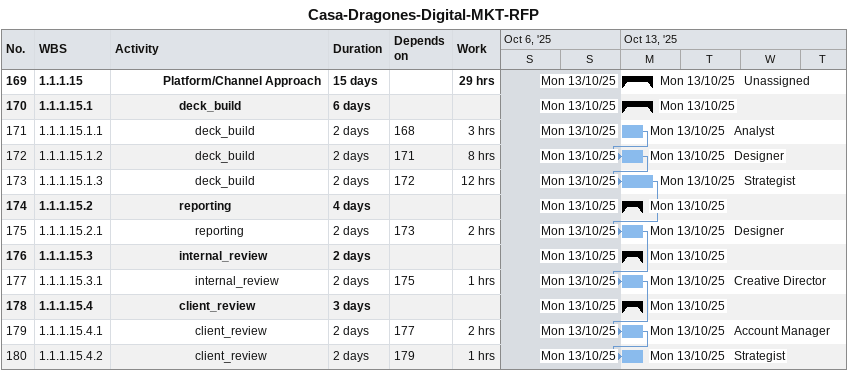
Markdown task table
Casa-Dragones-Digital-MKT-RFP

| ID | WBS | Task | Duration | Start | Finish | Predecessors | Resources | Work (h) |
|---|---|---|---|---|---|---|---|---|
| 169 | 1.1.1.15 | **Platform/Channel Approach** | 15d | 2025-10-13 | 2025-10-13 |  | Unassigned | 29 |
| 170 | 1.1.1.15.1 | **deck_build** | 6d | 2025-10-13 | 2025-10-13 |  |  |  |
| 171 | 1.1.1.15.1.1 | deck_build | 2d | 2025-10-13 | 2025-10-13 | 168 | Analyst | 3 |
| 172 | 1.1.1.15.1.2 | deck_build | 2d | 2025-10-13 | 2025-10-13 | 171 | Designer | 8 |
| 173 | 1.1.1.15.1.3 | deck_build | 2d | 2025-10-13 | 2025-10-13 | 172 | Strategist | 12 |
| 174 | 1.1.1.15.2 | **reporting** | 4d | 2025-10-13 | 2025-10-13 |  |  |  |
| 175 | 1.1.1.15.2.1 | reporting | 2d | 2025-10-13 | 2025-10-13 | 173 | Designer | 2 |
| 176 | 1.1.1.15.3 | **internal_review** | 2d | 2025-10-13 | 2025-10-13 |  |  |  |
| 177 | 1.1.1.15.3.1 | internal_review | 2d | 2025-10-13 | 2025-10-13 | 175 | Creative Director | 1 |
| 178 | 1.1.1.15.4 | **client_review** | 3d | 2025-10-13 | 2025-10-13 |  |  |  |
| 179 | 1.1.1.15.4.1 | client_review | 2d | 2025-10-13 | 2025-10-13 | 177 | Account Manager | 2 |
| 180 | 1.1.1.15.4.2 | client_review | 2d | 2025-10-13 | 2025-10-13 | 179 | Strategist | 1 |
